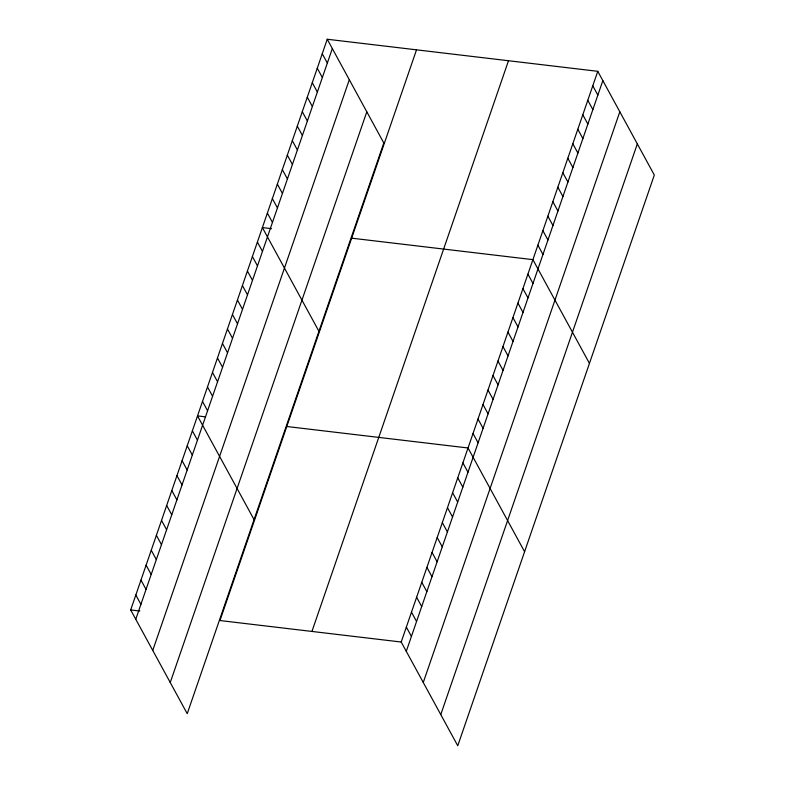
<?xml version="1.0" encoding="UTF-8"?>
<svg xmlns="http://www.w3.org/2000/svg" width="785" height="785" viewBox="0 0 785 785"><rect width="100%" height="100%" fill="white"/><g stroke="black" fill="none" stroke-linecap="round" stroke-linejoin="round"><path stroke-width="1.18" d="M327.247 39.25L383.796 142.978L187.232 713.683L130.683 609.955L327.247 39.25L597.768 71.317L654.317 175.045L457.753 745.75L401.204 642.022L597.768 71.317M135.766 619.277L332.33 48.572M152.751 650.431L349.315 79.727M170.247 682.528L366.811 111.823M416.521 49.828L219.957 620.542L401.204 642.022M311.93 631.444L508.494 60.73M406.277 651.344L602.841 80.629M423.262 682.499L619.826 111.784M440.768 714.595L637.332 143.89M271.541 228.67L262.376 227.581L318.936 331.309M351.651 238.169L532.897 259.649L589.447 363.376M205.523 416.864L197.516 415.913L254.065 519.641M286.79 426.5L468.027 447.98L524.586 551.708M130.683 609.955L139.838 611.044M592.773 85.8L597.856 95.122M587.788 100.294L592.861 109.606M582.794 114.777L587.877 124.099M577.809 129.26L582.882 138.582M572.814 143.753L577.897 153.065M567.83 158.236L572.903 167.558M562.835 172.729L567.918 182.042M557.85 187.213L562.923 196.535M552.856 201.696L557.939 211.018M547.871 216.189L552.944 225.501M542.877 230.672L547.959 239.994M537.892 245.165L542.965 254.477M527.913 274.132L532.986 283.454M522.918 288.625L528.001 297.937M517.933 303.108L523.006 312.43M512.939 317.601L518.021 326.913M507.954 332.084L513.027 341.406M502.959 346.568L508.042 355.89M497.965 361.061L503.048 370.373M322.252 53.733L327.335 63.055M492.98 375.544L498.063 384.866M317.268 68.226L322.35 77.538M487.985 390.037L493.068 399.349M312.273 82.71L317.356 92.031M483.001 404.52L488.084 413.842M307.288 97.203L312.371 106.515M478.006 419.004L483.089 428.325M302.294 111.686L307.377 121.008M473.021 433.497L478.104 442.809M297.309 126.169L302.392 135.491M292.314 140.662L297.397 149.974M462.895 462.905L467.968 472.227M287.33 155.145L292.412 164.467M457.753 477.839L462.826 487.151M282.335 169.638L287.418 178.951M452.611 492.764L457.684 502.076M277.35 184.122L282.433 193.444M447.47 507.689L452.552 517.001M272.356 198.605L277.439 207.927M442.328 522.614L447.411 531.936M267.371 213.098L272.454 222.41M437.186 537.539L442.269 546.86M432.044 552.463L437.127 561.785M257.392 242.074L262.475 251.386M426.903 567.388L431.986 576.71M252.397 256.558L257.48 265.879M421.761 582.323L426.844 591.635M247.412 271.041L252.495 280.363M416.619 597.248L421.702 606.56M242.418 285.534L247.501 294.846M411.477 612.172L416.56 621.485M237.433 300.017L242.516 309.339M406.345 627.097L411.418 636.419M232.438 314.51L237.521 323.822M227.454 328.993L232.537 338.315M222.459 343.477L227.542 352.799M217.474 357.97L222.557 367.282M212.48 372.453L217.563 381.775M207.495 386.946L212.578 396.258M202.501 401.429L207.583 410.751M192.374 430.847L197.457 440.159M187.232 445.772L192.315 455.084M182.091 460.697L187.173 470.009M176.949 475.622L182.032 484.944M171.807 490.546L176.89 499.868M166.665 505.471L171.748 514.793M161.524 520.396L166.606 529.718M156.392 535.331L161.465 544.643M151.25 550.256L156.323 559.568M146.108 565.18L151.181 574.492M140.966 580.105L146.049 589.427M135.825 595.03L140.907 604.352"/></g></svg>
